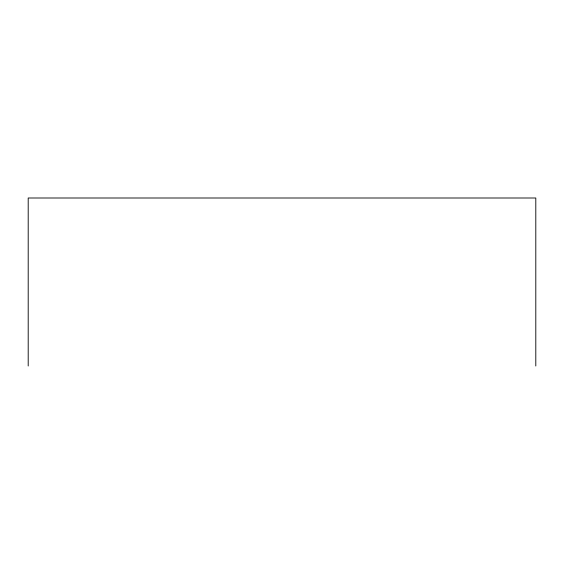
<?xml version="1.0" encoding="UTF-8"?>
<svg xmlns="http://www.w3.org/2000/svg" width="564" height="564" viewBox="0 0 564 564"><rect width="100%" height="100%" fill="white"/><g stroke="black" fill="none" stroke-linecap="round" stroke-linejoin="round"><path stroke-width="0.85" d="M535.8 366.001L535.8 197.999L28.2 197.999L28.2 366.001"/></g></svg>
